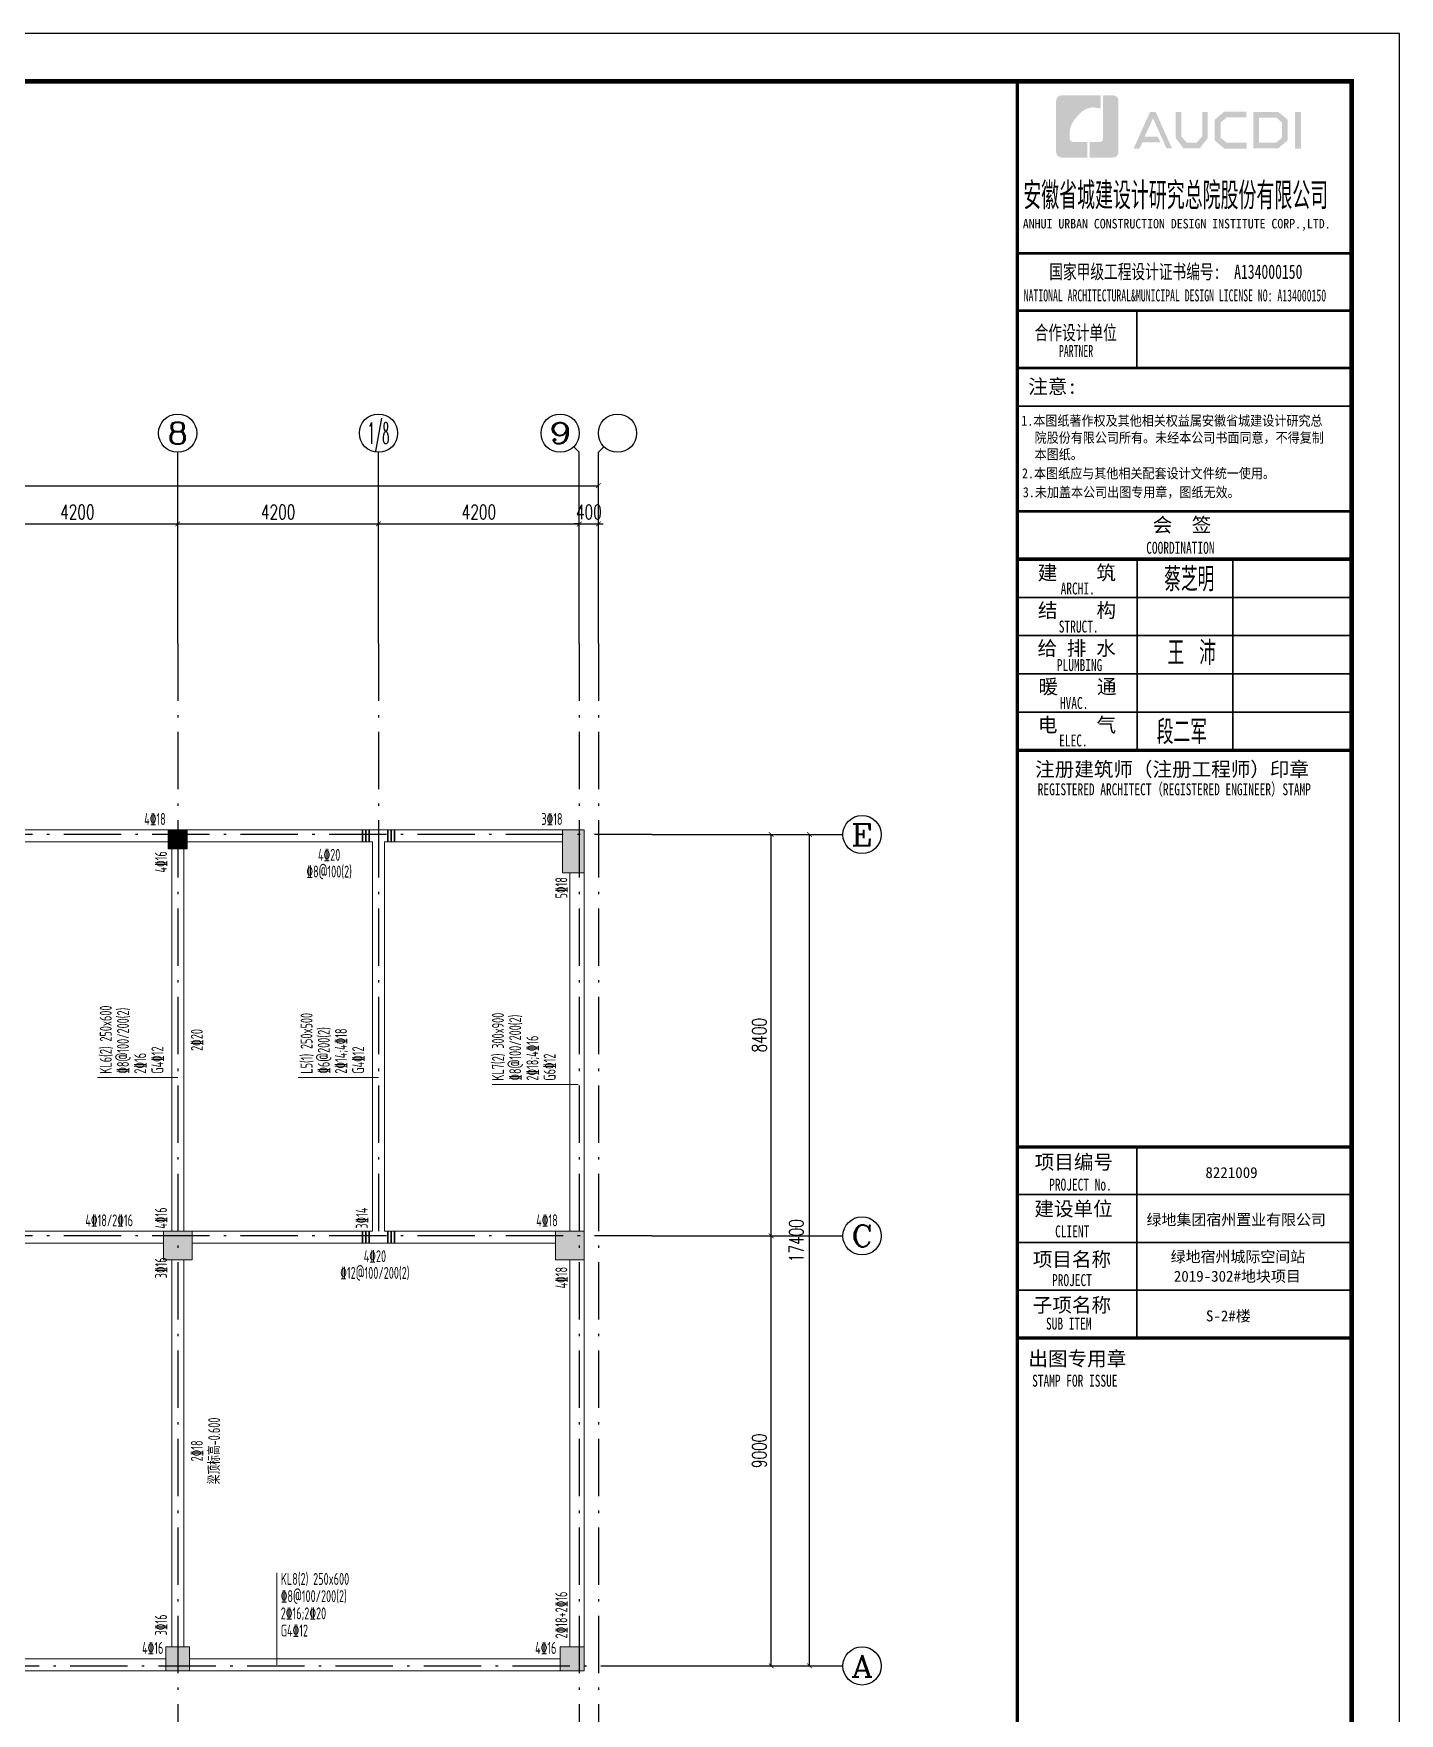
# Model space of a CAD drawing. Extents: x 169490 to 7584583, y -2399407 to 1374371.
# Drawn here: x 1762826 to 1791396, y 820035 to 855191 of the extents above; entities that cross this region are included whole.
import ezdxf
from ezdxf.enums import TextEntityAlignment as Align

# ---------------------------------------------------------------- set-up
doc = ezdxf.new("R2010")
doc.units = 0
doc.header["$LTSCALE"] = 100
doc.linetypes.add('D3轴线点划线', pattern=[18.5, 12, -3, 0.5, -3])
doc.layers.get('0').update_dxf_attribs({"linetype": 'CONTINUOUS'})
doc.layers.get('DEFPOINTS').update_dxf_attribs({"linetype": 'CONTINUOUS'})
for name, color, linetype in [('AXIS', 3, 'CONTINUOUS'), ('AXIS_TEXT', 4, 'CONTINUOUS'), ('C-AXIS(轴号)', 3, 'CONTINUOUS'), ('C-AXIS-T(字)', 7, 'CONTINUOUS'), ('C-DOTE', 8, 'D3轴线点划线'), ('S-COLU-HATCH', 251, 'CONTINUOUS'), ('图框', 140, 'CONTINUOUS'), ('图签文字', 147, 'CONTINUOUS')]:
    doc.layers.add(name, color=color, linetype=linetype)
for name, color, linetype, lineweight in [('S-COLU-LINE1', 6, 'CONTINUOUS', 18), ('图签', 147, 'CONTINUOUS', 18), ('梁原位标注', 7, 'CONTINUOUS', 18), ('梁标注引线', 2, 'CONTINUOUS', 18), ('梁附加箍筋', 1, 'CONTINUOUS', 35), ('砼柱', 2, 'CONTINUOUS', 35), ('砼梁', 4, 'CONTINUOUS', 18)]:
    doc.layers.add(name, color=color, linetype=linetype, lineweight=lineweight)
doc.styles.add('_TCH_AXIS', font='COMPLEX', dxfattribs={"bigfont": 'GBCBIG'})
doc.styles.add('_TCH_DIM_T3', font='SIMPLEX.shx', dxfattribs={"width": 0.705882, "bigfont": 'GBCBIG.shx'})
doc.styles.add('BW_Rein', font='Tssdeng.shx', dxfattribs={"width": 0.7, "bigfont": 'hztxt.shx'})
doc.styles.add('COMPLEX', font='COMPLEX')
doc.styles.add('HT', font='simhei.ttf')
doc.styles.add('宋体', font='')
doc.styles.add('建筑图签-1', font='simhei.ttf', dxfattribs={"width": 0.7})
doc.styles.add('建筑图签-2', font='TXT.shx', dxfattribs={"width": 0.5, "bigfont": 'HZTXT.shx'})
doc.styles.get('宋体').set_extended_font_data('SimSun')
doc.dimstyles.new('_TCH_ARCH&&100', dxfattribs={"dimtxt": 297.5, "dimasz": 100, "dimexe": 250, "dimexo": 300, "dimgap": 100, "dimtad": 1, "dimdec": 0, "dimzin": 0, "dimdsep": 46, "dimtxsty": '_TCH_DIM_T3', "dimblk": 'ARCHTICK', "dimcen": 0.09, "dimclrt": 7, "dimazin": 2, "dimtfac": 1, "dimtdec": 0, "dimtix": 1, "dimtmove": 2, "dimatfit": 3, "dimfxl": 1, "dimtolj": 1, "dimtzin": 0, "dimarcsym": 0})

# ---------------------------------------------------------------- blocks, each defined once
blk = doc.blocks.new('_ARCHTICK')
at = {"const_width": 0.15}
blk.add_lwpolyline([(-0.5, -0.5), (0.5, 0.5)], dxfattribs=at)
blk = doc.blocks.new('*D1769')
at = {"layer": 'AXIS', "color": 0, "lineweight": -2, "transparency": 16777216}
for p, q in [((1776056, 838429), (1779306, 838429)), ((1779056, 821029), (1779056, 838429)), ((1776056, 821029), (1779306, 821029))]:
    blk.add_line(p, q, dxfattribs=at)
at = {"layer": 'DEFPOINTS', "color": 0, "transparency": 16777216}
for p in [(1775756, 838429), (1779056, 838429), (1775756, 821029)]:
    blk.add_point(p, dxfattribs=at)
at = {"layer": 'AXIS', "color": 0, "lineweight": -2, "transparency": 16777216, "xscale": 100, "yscale": 100, "zscale": 100}
for p, rotation in [((1779056, 838429), 90), ((1779056, 821029), 270)]:
    blk.add_blockref('_ARCHTICK', p, dxfattribs=dict(at, rotation=rotation))
at = {"layer": 'AXIS', "color": 7, "transparency": 16777216, "insert": (1778781, 829929), "char_height": 297.5, "attachment_point": 5, "rotation": 90, "style": '_TCH_DIM_T3'}
blk.add_mtext('\\A1;17400', dxfattribs=at)
blk = doc.blocks.new('*D1770')
at = {"layer": 'AXIS', "color": 0, "lineweight": -2, "transparency": 16777216}
for p, q in [((1776056, 838429), (1778506, 838429)), ((1778256, 830029), (1778256, 838429)), ((1776056, 830029), (1778506, 830029))]:
    blk.add_line(p, q, dxfattribs=at)
at = {"layer": 'DEFPOINTS', "color": 0, "transparency": 16777216}
for p in [(1775756, 838429), (1778256, 838429), (1775756, 830029)]:
    blk.add_point(p, dxfattribs=at)
at = {"layer": 'AXIS', "color": 0, "lineweight": -2, "transparency": 16777216, "xscale": 100, "yscale": 100, "zscale": 100}
for p, rotation in [((1778256, 838429), 90), ((1778256, 830029), 270)]:
    blk.add_blockref('_ARCHTICK', p, dxfattribs=dict(at, rotation=rotation))
at = {"layer": 'AXIS', "color": 7, "transparency": 16777216, "insert": (1778007, 834229), "char_height": 297.5, "attachment_point": 5, "rotation": 90, "style": '_TCH_DIM_T3'}
blk.add_mtext('\\A1;8400', dxfattribs=at)
blk = doc.blocks.new('*D1771')
at = {"layer": 'AXIS', "color": 0, "lineweight": -2, "transparency": 16777216}
for p, q in [((1776056, 830029), (1778506, 830029)), ((1778256, 821029), (1778256, 830029)), ((1776056, 821029), (1778506, 821029))]:
    blk.add_line(p, q, dxfattribs=at)
at = {"layer": 'DEFPOINTS', "color": 0, "transparency": 16777216}
for p in [(1775756, 830029), (1778256, 830029), (1775756, 821029)]:
    blk.add_point(p, dxfattribs=at)
at = {"layer": 'AXIS', "color": 0, "lineweight": -2, "transparency": 16777216, "xscale": 100, "yscale": 100, "zscale": 100}
for p, rotation in [((1778256, 830029), 90), ((1778256, 821029), 270)]:
    blk.add_blockref('_ARCHTICK', p, dxfattribs=dict(at, rotation=rotation))
at = {"layer": 'AXIS', "color": 7, "transparency": 16777216, "insert": (1778007, 825529), "char_height": 297.5, "attachment_point": 5, "rotation": 90, "style": '_TCH_DIM_T3'}
blk.add_mtext('\\A1;9000', dxfattribs=at)
blk = doc.blocks.new('*D1772')
at = {"layer": 'AXIS', "color": 0, "lineweight": -2, "transparency": 16777216}
for p, q in [((1719641, 842729), (1719641, 845979)), ((1774641, 842729), (1774641, 845979)), ((1719641, 845729), (1774641, 845729))]:
    blk.add_line(p, q, dxfattribs=at)
at = {"layer": 'DEFPOINTS', "color": 0, "transparency": 16777216}
for p in [(1774641, 845729), (1719641, 842429), (1774641, 842429)]:
    blk.add_point(p, dxfattribs=at)
at = {"layer": 'AXIS', "color": 0, "lineweight": -2, "transparency": 16777216, "xscale": 100, "yscale": 100, "zscale": 100, "rotation": 180}
blk.add_blockref('_ARCHTICK', (1719641, 845729), dxfattribs=at)
at = {"layer": 'AXIS', "color": 0, "lineweight": -2, "transparency": 16777216, "xscale": 100, "yscale": 100, "zscale": 100}
blk.add_blockref('_ARCHTICK', (1774641, 845729), dxfattribs=at)
at = {"layer": 'AXIS', "color": 7, "transparency": 16777216, "insert": (1747141, 845978), "char_height": 297.5, "attachment_point": 5, "style": '_TCH_DIM_T3'}
blk.add_mtext('\\A1;55000', dxfattribs=at)
blk = doc.blocks.new('*D1773')
at = {"layer": 'AXIS', "color": 0, "lineweight": -2, "transparency": 16777216}
for p, q in [((1774241, 842729), (1774241, 845179)), ((1774641, 842729), (1774641, 845179)), ((1774241, 844929), (1774141, 844929)), ((1774241, 844929), (1774641, 844929)), ((1774641, 844929), (1774741, 844929))]:
    blk.add_line(p, q, dxfattribs=at)
at = {"layer": 'DEFPOINTS', "color": 0, "transparency": 16777216}
for p in [(1774641, 844929), (1774241, 842429), (1774641, 842429)]:
    blk.add_point(p, dxfattribs=at)
at = {"layer": 'AXIS', "color": 0, "lineweight": -2, "transparency": 16777216, "xscale": 100, "yscale": 100, "zscale": 100}
blk.add_blockref('_ARCHTICK', (1774241, 844929), dxfattribs=at)
at = {"layer": 'AXIS', "color": 0, "lineweight": -2, "transparency": 16777216, "xscale": 100, "yscale": 100, "zscale": 100, "rotation": 180}
blk.add_blockref('_ARCHTICK', (1774641, 844929), dxfattribs=at)
at = {"layer": 'AXIS', "color": 7, "transparency": 16777216, "insert": (1774441, 845178), "char_height": 297.5, "attachment_point": 5, "style": '_TCH_DIM_T3'}
blk.add_mtext('\\A1;400', dxfattribs=at)
blk = doc.blocks.new('*D1774')
at = {"layer": 'AXIS', "color": 0, "lineweight": -2, "transparency": 16777216}
for p, q in [((1770041, 842729), (1770041, 845179)), ((1774241, 842729), (1774241, 845179)), ((1770041, 844929), (1774241, 844929))]:
    blk.add_line(p, q, dxfattribs=at)
at = {"layer": 'DEFPOINTS', "color": 0, "transparency": 16777216}
for p in [(1774241, 844929), (1770041, 842429), (1774241, 842429)]:
    blk.add_point(p, dxfattribs=at)
at = {"layer": 'AXIS', "color": 0, "lineweight": -2, "transparency": 16777216, "xscale": 100, "yscale": 100, "zscale": 100, "rotation": 180}
blk.add_blockref('_ARCHTICK', (1770041, 844929), dxfattribs=at)
at = {"layer": 'AXIS', "color": 0, "lineweight": -2, "transparency": 16777216, "xscale": 100, "yscale": 100, "zscale": 100}
blk.add_blockref('_ARCHTICK', (1774241, 844929), dxfattribs=at)
at = {"layer": 'AXIS', "color": 7, "transparency": 16777216, "insert": (1772141, 845178), "char_height": 297.5, "attachment_point": 5, "style": '_TCH_DIM_T3'}
blk.add_mtext('\\A1;4200', dxfattribs=at)
blk = doc.blocks.new('*D1775')
at = {"layer": 'AXIS', "color": 0, "lineweight": -2, "transparency": 16777216}
for p, q in [((1765841, 842729), (1765841, 845179)), ((1770041, 842729), (1770041, 845179)), ((1765841, 844929), (1770041, 844929))]:
    blk.add_line(p, q, dxfattribs=at)
at = {"layer": 'DEFPOINTS', "color": 0, "transparency": 16777216}
for p in [(1770041, 844929), (1765841, 842429), (1770041, 842429)]:
    blk.add_point(p, dxfattribs=at)
at = {"layer": 'AXIS', "color": 0, "lineweight": -2, "transparency": 16777216, "xscale": 100, "yscale": 100, "zscale": 100, "rotation": 180}
blk.add_blockref('_ARCHTICK', (1765841, 844929), dxfattribs=at)
at = {"layer": 'AXIS', "color": 0, "lineweight": -2, "transparency": 16777216, "xscale": 100, "yscale": 100, "zscale": 100}
blk.add_blockref('_ARCHTICK', (1770041, 844929), dxfattribs=at)
at = {"layer": 'AXIS', "color": 7, "transparency": 16777216, "insert": (1767941, 845178), "char_height": 297.5, "attachment_point": 5, "style": '_TCH_DIM_T3'}
blk.add_mtext('\\A1;4200', dxfattribs=at)
blk = doc.blocks.new('*D1776')
at = {"layer": 'AXIS', "color": 0, "lineweight": -2, "transparency": 16777216}
for p, q in [((1761641, 842729), (1761641, 845179)), ((1765841, 842729), (1765841, 845179)), ((1761641, 844929), (1765841, 844929))]:
    blk.add_line(p, q, dxfattribs=at)
at = {"layer": 'DEFPOINTS', "color": 0, "transparency": 16777216}
for p in [(1765841, 844929), (1761641, 842429), (1765841, 842429)]:
    blk.add_point(p, dxfattribs=at)
at = {"layer": 'AXIS', "color": 0, "lineweight": -2, "transparency": 16777216, "xscale": 100, "yscale": 100, "zscale": 100, "rotation": 180}
blk.add_blockref('_ARCHTICK', (1761641, 844929), dxfattribs=at)
at = {"layer": 'AXIS', "color": 0, "lineweight": -2, "transparency": 16777216, "xscale": 100, "yscale": 100, "zscale": 100}
blk.add_blockref('_ARCHTICK', (1765841, 844929), dxfattribs=at)
at = {"layer": 'AXIS', "color": 7, "transparency": 16777216, "insert": (1763741, 845178), "char_height": 297.5, "attachment_point": 5, "style": '_TCH_DIM_T3'}
blk.add_mtext('\\A1;4200', dxfattribs=at)
blk = doc.blocks.new('_AXISO')
blk.add_circle((0, 0), 0.5)
at = {"layer": 'AXIS_TEXT', "style": 'COMPLEX', "width": 1.041667}
blk.add_attdef('A', text='', height=0.56, dxfattribs=at).set_placement((-0.25, -0.28), (0.25, -0.28), align=Align.FIT)
blk = doc.blocks.new('院标1')
h = blk.add_hatch(color=150)
h.dxf.hatch_style = 1
h.set_gradient(color1=(33, 113, 253), color2=(33, 113, 253), tint=1, name='INVCURVED')
edge = h.paths.add_edge_path()
edge.add_spline(control_points=[(116373, 648379), (116379, 648379), (116382, 648379), (116391, 648379), (116391, 648379), (116391, 648379), (116616, 648379), (116616, 648379), (116616, 648379), (116616, 648379), (116616, 648054), (116616, 648054), (116616, 648054), (116616, 648054), (116108, 648054), (116108, 648054), (116108, 648054), (116028, 648054), (115963, 648111), (115963, 648199), (115963, 648199), (115963, 648199), (115963, 649215), (115963, 649215), (115963, 649215), (115963, 649295), (116018, 649360), (116108, 649360), (116108, 649360), (116108, 649360), (116897, 649360), (116897, 649360), (116897, 649360), (116897, 649360), (116897, 649080), (116897, 649080), (116897, 649080), (116897, 649080), (116566, 649140), (116356, 648859), (116356, 648859), (116245, 648719), (116240, 648545), (116247, 648466), (116247, 648466), (116254, 648386), (116247, 648466), (116247, 648466), (116247, 648466), (116247, 648466), (116258, 648374), (116373, 648379)], knot_values=[0, 0, 0, 0, 0.071429, 0.071429, 0.071429, 0.107143, 0.142857, 0.142857, 0.142857, 0.178571, 0.214286, 0.214286, 0.214286, 0.25, 0.285714, 0.285714, 0.285714, 0.321429, 0.357143, 0.357143, 0.357143, 0.392857, 0.428571, 0.428571, 0.428571, 0.464286, 0.5, 0.5, 0.5, 0.535714, 0.571429, 0.571429, 0.571429, 0.607143, 0.642857, 0.642857, 0.642857, 0.678571, 0.714286, 0.714286, 0.714286, 0.75, 0.785714, 0.785714, 0.785714, 0.821429, 0.857143, 0.857143, 0.857143, 0.928571, 1, 1, 1, 1], degree=3, periodic=0)
h = blk.add_hatch(color=150)
h.dxf.hatch_style = 1
h.set_gradient(color1=(33, 113, 253), color2=(33, 113, 253), tint=1, name='INVCURVED')
edge = h.paths.add_edge_path()
edge.add_spline(control_points=[(117268, 649215), (117268, 649215), (117268, 648199), (117268, 648199), (117268, 648199), (117268, 648114), (117212, 648054), (117123, 648054), (117123, 648054), (117123, 648054), (116663, 648054), (116663, 648054), (116663, 648054), (116663, 648054), (116663, 648379), (116663, 648379), (116663, 648379), (116663, 648379), (116865, 648379), (116865, 648379), (116865, 648379), (116907, 648379), (116941, 648413), (116941, 648455), (116941, 648455), (116941, 648455), (116941, 649360), (116941, 649360), (116941, 649360), (116941, 649360), (117123, 649360), (117123, 649360), (117123, 649360), (117204, 649360), (117268, 649306), (117268, 649215)], knot_values=[0, 0, 0, 0, 0.1, 0.1, 0.1, 0.15, 0.2, 0.2, 0.2, 0.25, 0.3, 0.3, 0.3, 0.35, 0.4, 0.4, 0.4, 0.45, 0.5, 0.5, 0.5, 0.55, 0.6, 0.6, 0.6, 0.65, 0.7, 0.7, 0.7, 0.75, 0.8, 0.8, 0.8, 0.9, 1, 1, 1, 1], degree=3, periodic=0)

msp = doc.modelspace()

# ---------------------------------------------------------------- hatches: boundary and pattern name
at = {"layer": 'S-COLU-HATCH', "ltscale": 10}
h = msp.add_hatch(color=256, dxfattribs=at)
h.dxf.hatch_style = 1
h.paths.add_polyline_path([(1766040.5, 838528.9), (1765640.5, 838528.9), (1765640.5, 838128.9), (1766040.5, 838128.9)])
h = msp.add_hatch(color=256, dxfattribs=at)
h.dxf.hatch_style = 1
h.paths.add_polyline_path([(1774340.5, 838528.9), (1773890.5, 838528.9), (1773890.5, 837628.9), (1774340.5, 837628.9)])
h = msp.add_hatch(color=256, dxfattribs=at)
h.dxf.hatch_style = 1
h.paths.add_polyline_path([(1766140.5, 830128.9), (1765540.5, 830128.9), (1765540.5, 829528.9), (1766140.5, 829528.9)])
h = msp.add_hatch(color=256, dxfattribs=at)
h.dxf.hatch_style = 1
h.paths.add_polyline_path([(1774340.5, 830128.9), (1773740.5, 830128.9), (1773740.5, 829528.9), (1774340.5, 829528.9)])
h = msp.add_hatch(color=256, dxfattribs=at)
h.dxf.hatch_style = 1
h.paths.add_polyline_path([(1766090.5, 821428.9), (1765590.5, 821428.9), (1765590.5, 820928.9), (1766090.5, 820928.9)])
h = msp.add_hatch(color=256, dxfattribs=at)
h.dxf.hatch_style = 1
h.paths.add_polyline_path([(1774340.5, 821428.9), (1773840.5, 821428.9), (1773840.5, 820928.9), (1774340.5, 820928.9)])
at = {"layer": '图框'}
h = msp.add_hatch(color=256, dxfattribs=at)
h.paths.add_polyline_path([(1789209.4, 853549.9), (1789335, 853549.9), (1789335, 852779.7), (1789209.4, 852779.7)])
h.paths.add_polyline_path([(1788456.7, 853433.3), (1788456.7, 852907.3), (1788817.2, 852907.3), (1788941.4, 853014), (1788941.4, 853332.6), (1788821, 853433.3)], flags=16)
h.paths.add_polyline_path([(1788338.6, 853551.4), (1788338.6, 852789.2), (1788861, 852789.2), (1789059.5, 852959.7), (1789059.5, 853387.8), (1788863.8, 853551.4)])
h.paths.add_polyline_path([(1788195.7, 853555), (1788195.7, 853439.7), (1787788.6, 853439.7), (1787655.8, 853328.8), (1787655.8, 853009), (1787788.6, 852906.7), (1788197.9, 852906.7), (1788197.9, 852784.9), (1787734.2, 852784.9), (1787531.7, 852958.9), (1787531.7, 853387.5), (1787729.8, 853555)])
h.paths.add_polyline_path([(1786712.8, 853553.2), (1786833.4, 853553.2), (1786833.4, 853042.6), (1786947.4, 852911.1), (1787158, 852911.1), (1787272, 853042.6), (1787272, 853553.2), (1787386.1, 853553.2), (1787386.1, 853005.3), (1787221.6, 852788.4), (1786883.8, 852788.4), (1786712.8, 853007.5)])
h.paths.add_polyline_path([(1786180.9, 853551.9), (1786297.9, 853551.9), (1786639.9, 852787.6), (1786524.2, 852787.6), (1786242.8, 853421.7), (1786067.6, 853033.4), (1786339.2, 853033.4), (1786399.8, 852918.3), (1786018.8, 852918.3), (1785960.2, 852785.5), (1785837.1, 852785.5)])

# ---------------------------------------------------------------- linework, layer by layer
at = {"layer": 'C-AXIS(轴号)'}
for p, q in [((1765840.5, 842428.9), (1765840.5, 846428.9)), ((1770040.5, 842428.9), (1770040.5, 846428.9)), ((1774123.3, 846546), (1774240.5, 846428.9)), ((1774240.5, 842428.9), (1774240.5, 846428.9)), ((1774757.7, 846546), (1774640.5, 846428.9)), ((1774640.5, 842428.9), (1774640.5, 846428.9)), ((1775755.9, 838428.9), (1779755.9, 838428.9)), ((1775755.9, 830028.9), (1779755.9, 830028.9)), ((1775755.9, 821028.9), (1779755.9, 821028.9))]:
    msp.add_line(p, q, dxfattribs=at)
at = {"layer": 'C-DOTE'}
for p, q in [((1765840.5, 842428.9), (1765840.5, 816228.9)), ((1765840.5, 842428.9), (1765840.5, 827428.9)), ((1770040.5, 842428.9), (1770040.5, 830028.9)), ((1774240.5, 842428.9), (1774240.5, 816228.9)), ((1774640.5, 842428.9), (1774640.5, 816228.9)), ((1775755.9, 838428.9), (1717340.5, 838428.9)), ((1775755.9, 830028.9), (1717340.5, 830028.9)), ((1717340.5, 821028.9), (1775755.9, 821028.9))]:
    msp.add_line(p, q, dxfattribs=at)
at = {"layer": 'S-COLU-LINE1'}
for points in [[(1766040.5, 838528.9), (1765640.5, 838528.9), (1765640.5, 838128.9), (1766040.5, 838128.9)], [(1774340.5, 838528.9), (1773890.5, 838528.9), (1773890.5, 837628.9), (1774340.5, 837628.9)], [(1766140.5, 830128.9), (1765540.5, 830128.9), (1765540.5, 829528.9), (1766140.5, 829528.9)], [(1774340.5, 830128.9), (1773740.5, 830128.9), (1773740.5, 829528.9), (1774340.5, 829528.9)], [(1766090.5, 821428.9), (1765590.5, 821428.9), (1765590.5, 820928.9), (1766090.5, 820928.9)], [(1774340.5, 821428.9), (1773840.5, 821428.9), (1773840.5, 820928.9), (1774340.5, 820928.9)]]:
    msp.add_lwpolyline(points, close=True, dxfattribs=at)
at = {"layer": '图框'}
for p, q in [((1783400.9, 850591.8), (1790400.9, 850591.8)), ((1783400.9, 850591.8), (1790400.9, 850591.8)), ((1783400.9, 849391.8), (1790400.9, 849391.8))]:
    msp.add_line(p, q, dxfattribs=at)
msp.add_lwpolyline([(1707296, 795791.4), (1791396, 795791.4), (1791396, 855191.4), (1707296, 855191.4)], close=True, dxfattribs=at)
at = {"layer": '图框', "const_width": 100}
msp.add_lwpolyline([(1709796, 796791.4), (1790396, 796791.4), (1790396, 854191.4), (1709796, 854191.4)], close=True, dxfattribs=at)
at = {"layer": '图框'}
for points, const_width in [([(1783400.9, 796791.4), (1783400.9, 854191.4)], 70), ([(1783400.9, 850591.8), (1790400.9, 850591.8)], 60), ([(1783400.9, 849391.8), (1790400.9, 849391.8)], 60), ([(1783400.9, 849391.8), (1790400.9, 849391.8)], 60), ([(1785900.9, 849391.8), (1785900.9, 848191.8)], 35), ([(1783400.9, 848191.8), (1790400.9, 848191.8)], 60), ([(1783400.9, 848191.8), (1790400.9, 848191.8)], 60), ([(1783400.9, 847390.9), (1790400.9, 847390.9)], 35), ([(1783409.4, 845191.8), (1790409.4, 845191.8)], 60), ([(1783409.4, 844191.8), (1790409.4, 844191.8)], 70), ([(1783409.4, 844191.8), (1790409.4, 844191.8)], 70), ([(1785909.4, 844191.8), (1785909.4, 840191.8)], 35), ([(1787909.4, 844191.8), (1787909.4, 840191.8)], 35), ([(1783409.4, 843391.8), (1790409.4, 843391.8)], 35), ([(1783409.4, 842591.8), (1790409.4, 842591.8)], 35), ([(1783409.4, 841791.8), (1790409.4, 841791.8)], 35), ([(1783409.4, 840991.8), (1790409.4, 840991.8)], 35), ([(1783409.4, 840191.8), (1790409.4, 840191.8)], 70), ([(1783400.9, 831891.8), (1790400.9, 831891.8)], 70), ([(1783400.9, 831891.8), (1790400.9, 831891.8)], 70), ([(1785900.9, 827891.8), (1785900.9, 831891.8)], 35), ([(1783400.9, 830891.8), (1790400.9, 830891.8)], 35), ([(1783400.9, 829891.8), (1790400.9, 829891.8)], 35), ([(1783400.9, 828891.8), (1790400.9, 828891.8)], 35), ([(1790400.9, 827891.8), (1783400.9, 827891.8)], 70)]:
    msp.add_lwpolyline(points, dxfattribs=dict(at, const_width=const_width))
at = {"layer": '梁标注引线'}
for p, q in [((1765840.5, 833342.8), (1764160.5, 833342.8)), ((1770040.5, 833342.8), (1768360.5, 833342.8)), ((1774215.5, 833197.2), (1772415, 833197.2)), ((1767916, 821053.9), (1767916, 822973.9))]:
    msp.add_line(p, q, dxfattribs=at)
at = {"layer": '梁附加箍筋', "lineweight": 35}
for p, q in [((1769705.5, 838278.9), (1769705.5, 838528.9)), ((1769775.5, 838278.9), (1769775.5, 838528.9)), ((1769845.5, 838278.9), (1769845.5, 838528.9)), ((1770235.5, 838278.9), (1770235.5, 838528.9)), ((1770305.5, 838278.9), (1770305.5, 838528.9)), ((1770375.5, 838278.9), (1770375.5, 838528.9)), ((1769705.5, 829878.9), (1769705.5, 830128.9)), ((1769775.5, 829878.9), (1769775.5, 830128.9)), ((1769845.5, 829878.9), (1769845.5, 830128.9)), ((1770235.5, 829878.9), (1770235.5, 830128.9)), ((1770305.5, 829878.9), (1770305.5, 830128.9)), ((1770375.5, 829878.9), (1770375.5, 830128.9))]:
    msp.add_line(p, q, dxfattribs=at)
at = {"layer": '砼柱', "ltscale": 10}
msp.add_lwpolyline([(1709796, 854191.4), (1783400.9, 854191.4), (1783400.9, 796791.4), (1709796, 796791.4)], close=True, dxfattribs=at)
at = {"layer": '砼梁', "lineweight": 18}
for p, q in [((1765640.5, 838528.9), (1761640.5, 838528.9)), ((1770040.5, 838528.9), (1766040.5, 838528.9)), ((1773890.5, 838528.9), (1770040.5, 838528.9)), ((1761765.5, 838278.9), (1765640.5, 838278.9)), ((1766040.5, 838278.9), (1769915.5, 838278.9)), ((1769915.5, 838278.9), (1769915.5, 830128.9)), ((1770165.5, 838278.9), (1773890.5, 838278.9)), ((1770165.5, 830128.9), (1770165.5, 838278.9)), ((1765715.5, 838128.9), (1765715.5, 830128.9)), ((1765965.5, 830128.9), (1765965.5, 838128.9)), ((1774040.5, 837628.9), (1774040.5, 830128.9)), ((1774340.5, 830128.9), (1774340.5, 837628.9)), ((1765540.5, 830128.9), (1761765.5, 830128.9)), ((1769915.5, 830128.9), (1766140.5, 830128.9)), ((1773740.5, 830128.9), (1770165.5, 830128.9)), ((1761640.5, 829878.9), (1765540.5, 829878.9)), ((1766140.5, 829878.9), (1770040.5, 829878.9)), ((1770040.5, 829878.9), (1773740.5, 829878.9)), ((1765715.5, 829528.9), (1765715.5, 821428.9)), ((1765965.5, 821428.9), (1765965.5, 829528.9)), ((1774040.5, 829528.9), (1774040.5, 821428.9)), ((1774340.5, 821428.9), (1774340.5, 829528.9)), ((1765590.5, 821178.9), (1758640.5, 821178.9)), ((1758640.5, 820928.9), (1765590.5, 820928.9)), ((1773840.5, 821178.9), (1766090.5, 821178.9)), ((1766090.5, 820928.9), (1773840.5, 820928.9))]:
    msp.add_line(p, q, dxfattribs=at)

# ---------------------------------------------------------------- block references
msp.add_blockref('院标1', (1668252.1, 204542.3))
at = {"layer": 'C-AXIS(轴号)'}
ref = msp.add_blockref('_AXISO', (1765840.5, 846828.9), dxfattribs=dict(at, xscale=800, yscale=800, zscale=800))
ref.add_attrib('A', '8', dxfattribs={"layer": 'C-AXIS-T(字)', "height": 452.5, "style": '_TCH_AXIS', "width": 1.5}).set_placement((1765614.2, 846602.6), (1766066.8, 846602.6), align=Align.FIT)
ref = msp.add_blockref('_AXISO', (1770040.5, 846828.9), dxfattribs=dict(at, xscale=800, yscale=800, zscale=800))
ref.add_attrib('A', '1/8', dxfattribs={"layer": 'C-AXIS-T(字)', "height": 452.55, "style": '_TCH_AXIS', "width": 0.411765}).set_placement((1769814.2, 846602.6), (1770266.8, 846602.6), align=Align.FIT)
ref = msp.add_blockref('_AXISO', (1773840.5, 846828.9), dxfattribs=dict(at, xscale=800, yscale=800, zscale=800))
ref.add_attrib('A', '9', dxfattribs={"layer": 'C-AXIS-T(字)', "height": 452.5, "style": '_TCH_AXIS', "width": 1.5}).set_placement((1773614.2, 846602.6), (1774066.8, 846602.6), align=Align.FIT)
at = {"layer": 'C-AXIS(轴号)', "xscale": 800, "yscale": 800, "zscale": 800}
msp.add_blockref('_AXISO', (1775040.5, 846828.9), dxfattribs=at)
at = {"layer": 'C-AXIS(轴号)'}
ref = msp.add_blockref('_AXISO', (1780155.9, 838428.9), dxfattribs=dict(at, xscale=800, yscale=800, zscale=800))
ref.add_attrib('A', 'E', dxfattribs={"layer": 'C-AXIS-T(字)', "height": 452.5, "style": '_TCH_AXIS', "width": 1.3125}).set_placement((1779929.6, 838202.6), (1780382.1, 838202.6), align=Align.FIT)
ref = msp.add_blockref('_AXISO', (1780155.9, 830028.9), dxfattribs=dict(at, xscale=800, yscale=800, zscale=800))
ref.add_attrib('A', 'C', dxfattribs={"layer": 'C-AXIS-T(字)', "height": 452.5, "style": '_TCH_AXIS', "width": 1.4}).set_placement((1779929.6, 829802.6), (1780382.1, 829802.6), align=Align.FIT)
ref = msp.add_blockref('_AXISO', (1780155.9, 821028.9), dxfattribs=dict(at, xscale=800, yscale=800, zscale=800))
ref.add_attrib('A', 'A', dxfattribs={"layer": 'C-AXIS-T(字)', "height": 452.5, "style": '_TCH_AXIS', "width": 1.166667}).set_placement((1779929.6, 820802.6), (1780382.1, 820802.6), align=Align.FIT)

# ---------------------------------------------------------------- texts
at = {"layer": '图框'}
for s, height, style, width, p in [('ANHUI URBAN CONSTRUCTION DESIGN INSTITUTE CORP.,LTD.', 200, '建筑图签-1', 0.91, (1783519.4, 851113.6)), ('NATIONAL ARCHITECTURAL&MUNICIPAL DESIGN LICENSE NO: A134000150', 250, '建筑图签-1', 0.6, (1783537.7, 849586.1)), ('PARTNER', 250, '建筑图签-1', 0.6, (1784275.7, 848425.1)), ('1.本图纸著作权及其他相关权益属安徽省城建设计研究总', 210, 'HT', 0.88, (1783486.6, 846984.8)), ('院股份有限公司所有。未经本公司书面同意，不得复制', 210, 'HT', 0.88, (1783766, 846630.4)), ('本图纸。', 210, 'HT', 0.88, (1783766, 846280.4)), (' 2.本图纸应与其他相关配套设计文件统一使用。 ', 210, 'HT', 0.88, (1783375.8, 845883.7)), ('3.未加盖本公司出图专用章，图纸无效。', 210, 'HT', 0.88, (1783518.9, 845489)), ('COORDINATION', 250, '建筑图签-1', 0.7, (1786100.6, 844304.6)), ('ARCHI.', 250, '建筑图签-1', 0.7, (1784310.4, 843453.2)), ('STRUCT.', 250, '建筑图签-1', 0.7, (1784270.8, 842656.3)), ('PLUMBING', 250, '建筑图签-1', 0.7, (1784230.1, 841849.9)), ('HVAC.', 250, '建筑图签-1', 0.7, (1784294.8, 841056.7)), ('ELEC.', 250, '建筑图签-1', 0.7, (1784279.4, 840271.9)), ('REGISTERED ARCHITECT（REGISTERED ENGINEER）STAMP', 250, '建筑图签-1', 0.7, (1783829.8, 839250.1)), ('PROJECT No.', 250, '建筑图签-1', 0.7, (1784070.6, 830976.6, -1799)), ('CLIENT', 250, '建筑图签-1', 0.7, (1784194.7, 829997.4)), ('PROJECT', 250, '建筑图签-1', 0.7, (1784129.8, 828978.2)), ('SUB ITEM', 250, '建筑图签-1', 0.7, (1784003.3, 828067.1)), ('STAMP FOR ISSUE', 250, '建筑图签-1', 0.7, (1783713.7, 826872.8))]:
    msp.add_text(s, height=height, dxfattribs=dict(at, style=style, width=width)).set_placement(p)
at = {"layer": '图签', "color": 2, "style": '宋体'}
for s, height, p in [('8221009', 229.34, (1787338.4, 831239.3)), ('绿地集团宿州置业有限公司', 229.345, (1786106.1, 830253.5)), ('绿地宿州城际空间站', 229.34, (1786610.8, 829479.1)), ('2019-302#地块项目', 229.345, (1786678, 829070)), ('S-2#楼', 229.34, (1787350.1, 828239.3))]:
    msp.add_text(s, height=height, dxfattribs=at).set_placement(p)
at = {"layer": '图签文字', "color": 7, "style": '建筑图签-1'}
for s, height, width, p in [('安徽省城建设计研究总院股份有限公司', 500, 0.55, (1783529, 851568.5)), ('国家甲级工程设计证书编号:  A134000150', 300, 0.7, (1784073.1, 850058.8)), ('合作设计单位', 300, 0.7, (1783765.9, 848781.7))]:
    msp.add_text(s, height=height, dxfattribs=dict(at, width=width)).set_placement(p)
for s, p in [('注意:', (1783632.4, 847654.7)), ('会  签', (1786235.5, 844759)), ('建    筑', (1783830.6, 843758.2)), ('结    构', (1783835.2, 842970.7)), ('给 排 水', (1783826, 842176.8)), ('暖    通', (1783844.2, 841373.7)), ('电    气', (1783834.4, 840573.5)), ('注册建筑师（注册工程师）印章', (1783776.4, 839645.2)), ('项目编号', (1783768.9, 831423.9)), ('建设单位', (1783761.1, 830446.5)), ('项目名称', (1783727.6, 829388.5)), ('子项名称', (1783727.6, 828431.8)), ('出图专用章', (1783636.8, 827309.5))]:
    msp.add_text(s, height=300, dxfattribs=at).set_placement(p)
at = {"layer": '图签文字', "color": 1, "style": '建筑图签-2', "width": 0.7}
for s, p in [('蔡芝明', (1786475.5, 843519.5)), ('王 沛', (1786546.6, 841978.6)), ('段二军', (1786321.7, 840323))]:
    msp.add_text(s, height=500, dxfattribs=at).set_placement(p)
at = {"layer": '梁原位标注', "style": 'BW_Rein', "width": 0.65}
for s, p in [('4%%13218', (1765590.5, 838628.9)), ('3%%13218', (1773890.5, 838628.9)), ('4%%13218/2%%13216', (1764905.5, 830228.9)), ('4%%13218', (1773790.5, 830228.9)), ('4%%13216', (1765540.5, 821278.9)), ('4%%13216', (1773762.4, 821278.9))]:
    msp.add_text(s, height=250, dxfattribs=at).set_placement(p, align=Align.RIGHT)
for s, p in [('4%%13216', (1765615.5, 838078.9)), ('5%%13218', (1773990.5, 837537.5)), ('3%%13216', (1765615.5, 829578.9)), ('4%%13218', (1773990.5, 829379.9)), ('3%%13216', (1765615.5, 822105.5))]:
    msp.add_text(s, height=250, rotation=90, dxfattribs=at).set_placement(p, align=Align.RIGHT)
for s, p in [('%%1328@100(2)', (1769008.5, 837528.9)), ('4%%13220', (1769008.5, 837878.9)), ('4%%13220', (1769965.5, 829478.9)), ('%%13212@100/200(2)', (1769965.5, 829128.9))]:
    msp.add_text(s, height=250, dxfattribs=at).set_placement(p, align=Align.CENTER)
for s, p in [('2%%13220', (1766365.5, 834128.9)), ('梁顶标高-0.600', (1766727.6, 825528.9)), ('2%%13218', (1766365.5, 825528.9))]:
    msp.add_text(s, height=250, rotation=90, dxfattribs=at).set_placement(p, align=Align.CENTER)
for s, p in [('4%%13216', (1765615.5, 830178.9)), ('3%%13214', (1769815.5, 830178.9)), ('2%%13218+2%%13216', (1773990.5, 821604))]:
    msp.add_text(s, height=250, rotation=90, dxfattribs=at).set_placement(p)
at = {"layer": '梁标注引线', "color": 3, "style": 'BW_Rein', "width": 0.65}
for s, p in [('KL6(2) 250x600', (1764460.5, 833422.8)), ('L5(1) 250x500', (1768660.5, 833422.8))]:
    msp.add_text(s, height=250, rotation=90, dxfattribs=at).set_placement(p)
at = {"layer": '梁标注引线', "style": 'BW_Rein', "width": 0.65}
for s, p in [('%%1328@100/200(2)', (1764820.5, 833422.8)), ('%%1328@100/200(2)', (1773025, 833277.2)), ('%%1326@200(2)', (1769020.5, 833422.8)), ('2%%13214;4%%13218', (1769380.5, 833422.8)), ('G4%%13212', (1765540.5, 833422.8)), ('G4%%13212', (1769740.5, 833422.8)), ('2%%13218;4%%13216', (1773385, 833277.2)), ('2%%13216', (1765180.5, 833422.8)), ('G6%%13212', (1773745, 833277.2))]:
    msp.add_text(s, height=250, rotation=90, dxfattribs=at).set_placement(p)
at = {"layer": '梁标注引线', "color": 4, "style": 'BW_Rein', "width": 0.65}
msp.add_text('KL7(2) 300x900', height=250, rotation=90, dxfattribs=at).set_placement((1772665, 833277.2))
at = {"layer": '梁标注引线', "color": 3, "style": 'BW_Rein', "width": 0.65}
msp.add_text('KL8(2) 250x600', height=250, dxfattribs=at).set_placement((1767996, 822723.9))
at = {"layer": '梁标注引线', "style": 'BW_Rein', "width": 0.65}
for s, p in [('%%1328@100/200(2)', (1767996, 822363.9)), ('2%%13216;2%%13220', (1767996, 822003.9)), ('G4%%13212', (1767996, 821643.9))]:
    msp.add_text(s, height=250, dxfattribs=at).set_placement(p)

# ---------------------------------------------------------------- dimensions: what is measured, and where the dimension line sits
at = {"layer": 'AXIS'}
for p1, p2, distance, picture, middle in [((1719640.5, 842428.9), (1774640.5, 842428.9), 3300, '*D1772', (1747140.5, 845977.6)), ((1761640.5, 842428.9), (1765840.5, 842428.9), 2500, '*D1776', (1763740.5, 845177.6)), ((1765840.5, 842428.9), (1770040.5, 842428.9), 2500, '*D1775', (1767940.5, 845177.6)), ((1770040.5, 842428.9), (1774240.5, 842428.9), 2500, '*D1774', (1772140.5, 845177.6)), ((1774240.5, 842428.9), (1774640.5, 842428.9), 2500, '*D1773', (1774440.5, 845177.6)), ((1775755.9, 830028.9), (1775755.9, 838428.9), -2500, '*D1770', (1778007.1, 834228.9)), ((1775755.9, 821028.9), (1775755.9, 830028.9), -2500, '*D1771', (1778007.1, 825528.9))]:
    dim = msp.add_aligned_dim(p1=p1, p2=p2, distance=distance, dimstyle='_TCH_ARCH&&100', dxfattribs=at)
    dim.commit()
    dim.dimension.update_dxf_attribs({"geometry": picture, "text_midpoint": middle})
dim = msp.add_linear_dim(base=(1779055.9, 838428.9), p1=(1775755.9, 821028.9), p2=(1775755.9, 838428.9), angle=90, dimstyle='_TCH_ARCH&&100', dxfattribs=at)
dim.commit()
dim.dimension.update_dxf_attribs({"geometry": '*D1769', "text_midpoint": (1778780.9, 829928.9), "dimtype": 161})

doc.saveas('drawing.dxf')
